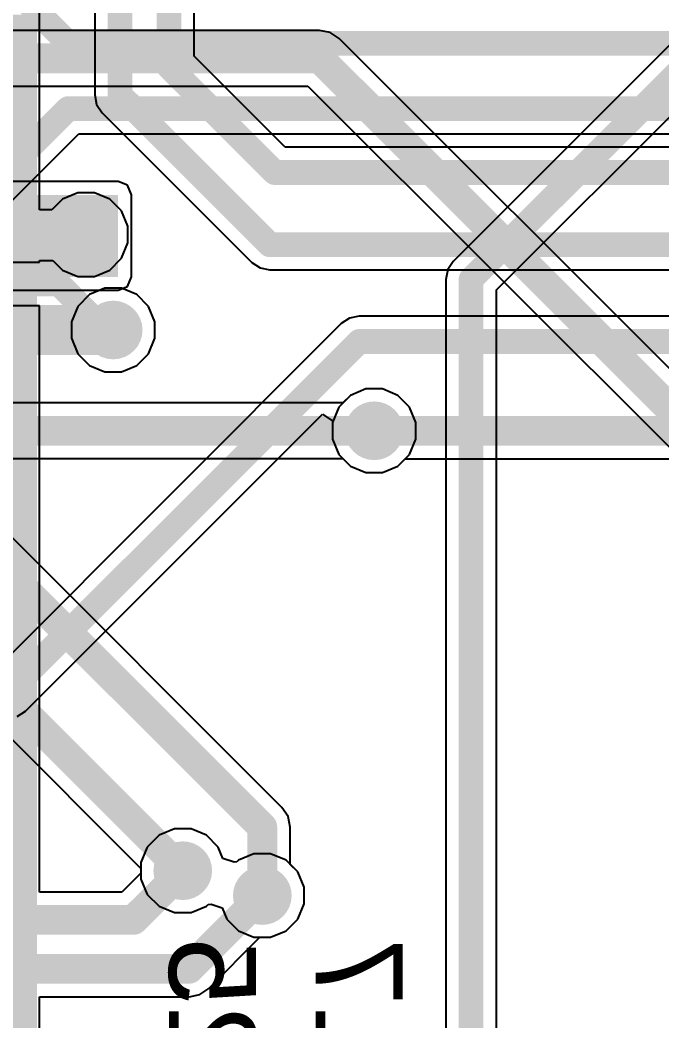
# Model space of a CAD drawing. Header units: inches. Extents: x -4.4 to 45.3, y -0.3 to 53.7.
# Drawn here: x 13.45 to 20.01, y 20.8 to 31.02 of the extents above; entities that cross this region are included whole.
import ezdxf

# ---------------------------------------------------------------- set-up
doc = ezdxf.new("R2010")
doc.units = ezdxf.units.IN
for name, color, linetype in [('Bottom Layer', 5, 'Continuous'), ('Bottom Overlay', 54, 'Continuous'), ('Signal_1', 16, 'Continuous'), ('Signal_2', 76, 'Continuous'), ('Top Layer', 1, 'Continuous'), ('Top Paste', 8, 'Continuous'), ('Top Solder', 216, 'Continuous'), ('Via Holes', 16, 'Continuous')]:
    doc.layers.add(name, color=color, linetype=linetype)
doc.styles.add('Arial', font='', dxfattribs={"height": 0.2})
doc.styles.get('Arial').set_extended_font_data('Arial')

# ---------------------------------------------------------------- blocks, each defined once
blk = doc.blocks.new('TQFP_100_14_14__54')
at = {"layer": 'Top Layer'}
for points in [[(-5.65, -8.45), (-5.65, -6.95), (-5.35, -6.95), (-5.35, -8.45)], [(-5.15, -8.45), (-5.15, -6.95), (-4.85, -6.95), (-4.85, -8.45)], [(-4.65, -8.45), (-4.65, -6.95), (-4.35, -6.95), (-4.35, -8.45)], [(-4.15, -8.45), (-4.15, -6.95), (-3.85, -6.95), (-3.85, -8.45)], [(-3.65, -8.45), (-3.65, -6.95), (-3.35, -6.95), (-3.35, -8.45)], [(-3.15, -8.45), (-3.15, -6.95), (-2.85, -6.95), (-2.85, -8.45)], [(-2.65, -8.45), (-2.65, -6.95), (-2.35, -6.95), (-2.35, -8.45)], [(-2.15, -8.45), (-2.15, -6.95), (-1.85, -6.95), (-1.85, -8.45)], [(-1.65, -8.45), (-1.65, -6.95), (-1.35, -6.95), (-1.35, -8.45)], [(-1.15, -8.45), (-1.15, -6.95), (-0.85, -6.95), (-0.85, -8.45)], [(-0.65, -8.45), (-0.65, -6.95), (-0.35, -6.95), (-0.35, -8.45)], [(-0.15, -8.45), (-0.15, -6.95), (0.15, -6.95), (0.15, -8.45)], [(0.35, -8.45), (0.35, -6.95), (0.65, -6.95), (0.65, -8.45)], [(0.85, -8.45), (0.85, -6.95), (1.15, -6.95), (1.15, -8.45)], [(1.35, -8.45), (1.35, -6.95), (1.65, -6.95), (1.65, -8.45)], [(1.85, -8.45), (1.85, -6.95), (2.15, -6.95), (2.15, -8.45)], [(2.35, -8.45), (2.35, -6.95), (2.65, -6.95), (2.65, -8.45)], [(2.85, -8.45), (2.85, -6.95), (3.15, -6.95), (3.15, -8.45)], [(3.35, -8.45), (3.35, -6.95), (3.65, -6.95), (3.65, -8.45)], [(3.85, -8.45), (3.85, -6.95), (4.15, -6.95), (4.15, -8.45)], [(4.35, -8.45), (4.35, -6.95), (4.65, -6.95), (4.65, -8.45)]]:
    blk.add_hatch(color=1, dxfattribs=at).paths.add_polyline_path(points)
at = {"layer": 'Top Paste'}
for points in [[(-5.65, -8.45), (-5.65, -6.95), (-5.35, -6.95), (-5.35, -8.45)], [(-5.15, -8.45), (-5.15, -6.95), (-4.85, -6.95), (-4.85, -8.45)], [(-4.65, -8.45), (-4.65, -6.95), (-4.35, -6.95), (-4.35, -8.45)], [(-4.15, -8.45), (-4.15, -6.95), (-3.85, -6.95), (-3.85, -8.45)], [(-3.65, -8.45), (-3.65, -6.95), (-3.35, -6.95), (-3.35, -8.45)], [(-3.15, -8.45), (-3.15, -6.95), (-2.85, -6.95), (-2.85, -8.45)], [(-2.65, -8.45), (-2.65, -6.95), (-2.35, -6.95), (-2.35, -8.45)], [(-2.15, -8.45), (-2.15, -6.95), (-1.85, -6.95), (-1.85, -8.45)], [(-1.65, -8.45), (-1.65, -6.95), (-1.35, -6.95), (-1.35, -8.45)], [(-1.15, -8.45), (-1.15, -6.95), (-0.85, -6.95), (-0.85, -8.45)], [(-0.65, -8.45), (-0.65, -6.95), (-0.35, -6.95), (-0.35, -8.45)], [(-0.15, -8.45), (-0.15, -6.95), (0.15, -6.95), (0.15, -8.45)], [(0.35, -8.45), (0.35, -6.95), (0.65, -6.95), (0.65, -8.45)], [(0.85, -8.45), (0.85, -6.95), (1.15, -6.95), (1.15, -8.45)], [(1.35, -8.45), (1.35, -6.95), (1.65, -6.95), (1.65, -8.45)], [(1.85, -8.45), (1.85, -6.95), (2.15, -6.95), (2.15, -8.45)], [(2.35, -8.45), (2.35, -6.95), (2.65, -6.95), (2.65, -8.45)], [(2.85, -8.45), (2.85, -6.95), (3.15, -6.95), (3.15, -8.45)], [(3.35, -8.45), (3.35, -6.95), (3.65, -6.95), (3.65, -8.45)], [(3.85, -8.45), (3.85, -6.95), (4.15, -6.95), (4.15, -8.45)], [(4.35, -8.45), (4.35, -6.95), (4.65, -6.95), (4.65, -8.45)]]:
    blk.add_hatch(color=8, dxfattribs=at).paths.add_polyline_path(points)
at = {"layer": 'Top Solder'}
for points in [[(-5.752, -8.552), (-5.752, -6.848), (-5.248, -6.848), (-5.248, -8.552)], [(-5.252, -8.552), (-5.252, -6.848), (-4.748, -6.848), (-4.748, -8.552)], [(-4.752, -8.552), (-4.752, -6.848), (-4.248, -6.848), (-4.248, -8.552)], [(-4.252, -8.552), (-4.252, -6.848), (-3.748, -6.848), (-3.748, -8.552)], [(-3.752, -8.552), (-3.752, -6.848), (-3.248, -6.848), (-3.248, -8.552)], [(-3.252, -8.552), (-3.252, -6.848), (-2.748, -6.848), (-2.748, -8.552)], [(-2.752, -8.552), (-2.752, -6.848), (-2.248, -6.848), (-2.248, -8.552)], [(-2.252, -8.552), (-2.252, -6.848), (-1.748, -6.848), (-1.748, -8.552)], [(-1.752, -8.552), (-1.752, -6.848), (-1.248, -6.848), (-1.248, -8.552)], [(-1.252, -8.552), (-1.252, -6.848), (-0.748, -6.848), (-0.748, -8.552)], [(-0.752, -8.552), (-0.752, -6.848), (-0.248, -6.848), (-0.248, -8.552)], [(-0.252, -8.552), (-0.252, -6.848), (0.252, -6.848), (0.252, -8.552)], [(0.248, -8.552), (0.248, -6.848), (0.752, -6.848), (0.752, -8.552)], [(0.748, -8.552), (0.748, -6.848), (1.252, -6.848), (1.252, -8.552)], [(1.248, -8.552), (1.248, -6.848), (1.752, -6.848), (1.752, -8.552)], [(1.748, -8.552), (1.748, -6.848), (2.252, -6.848), (2.252, -8.552)], [(2.248, -8.552), (2.248, -6.848), (2.752, -6.848), (2.752, -8.552)], [(2.748, -8.552), (2.748, -6.848), (3.252, -6.848), (3.252, -8.552)], [(3.248, -8.552), (3.248, -6.848), (3.752, -6.848), (3.752, -8.552)], [(3.748, -8.552), (3.748, -6.848), (4.252, -6.848), (4.252, -8.552)], [(4.248, -8.552), (4.248, -6.848), (4.752, -6.848), (4.752, -8.552)]]:
    blk.add_hatch(color=216, dxfattribs=at).paths.add_polyline_path(points)

msp = doc.modelspace()

# ---------------------------------------------------------------- hatches: boundary and pattern name
at = {"layer": 'Bottom Layer'}
msp.add_hatch(color=5, dxfattribs=at).paths.add_polyline_path([(11.582, 28.397), (14.453, 28.397), (14.453, 29.235), (11.582, 29.235)])
h = msp.add_hatch(color=5, dxfattribs=at)
edge = h.paths.add_edge_path()
edge.add_arc((14.126, 28.829), 0.3, 0, 360)
h = msp.add_hatch(color=5, dxfattribs=at)
edge = h.paths.add_edge_path()
edge.add_arc((14.402, 27.854), 0.3, 0, 360)
h = msp.add_hatch(color=5, dxfattribs=at)
edge = h.paths.add_edge_path()
edge.add_arc((17.069, 26.824), 0.3, 0, 360)
h = msp.add_hatch(color=5, dxfattribs=at)
edge = h.paths.add_edge_path()
edge.add_arc((15.113, 22.327), 0.3, 0, 360)
h = msp.add_hatch(color=5, dxfattribs=at)
edge = h.paths.add_edge_path()
edge.add_arc((15.926, 22.073), 0.3, 0, 360)
at = {"layer": 'Signal_1'}
h = msp.add_hatch(color=16, dxfattribs=at)
edge = h.paths.add_edge_path()
edge.add_arc((14.126, 28.829), 0.3, 0, 360)
h = msp.add_hatch(color=16, dxfattribs=at)
edge = h.paths.add_edge_path()
edge.add_arc((14.402, 27.854), 0.3, 0, 360)
h = msp.add_hatch(color=16, dxfattribs=at)
edge = h.paths.add_edge_path()
edge.add_arc((17.069, 26.824), 0.3, 0, 360)
h = msp.add_hatch(color=16, dxfattribs=at)
edge = h.paths.add_edge_path()
edge.add_arc((15.113, 22.327), 0.3, 0, 360)
h = msp.add_hatch(color=16, dxfattribs=at)
edge = h.paths.add_edge_path()
edge.add_arc((15.926, 22.073), 0.3, 0, 360)
at = {"layer": 'Signal_2'}
h = msp.add_hatch(color=76, dxfattribs=at)
edge = h.paths.add_edge_path()
edge.add_arc((14.126, 28.829), 0.3, 0, 360)
h = msp.add_hatch(color=76, dxfattribs=at)
edge = h.paths.add_edge_path()
edge.add_arc((14.402, 27.854), 0.3, 0, 360)
h = msp.add_hatch(color=76, dxfattribs=at)
edge = h.paths.add_edge_path()
edge.add_arc((17.069, 26.824), 0.3, 0, 360)
h = msp.add_hatch(color=76, dxfattribs=at)
edge = h.paths.add_edge_path()
edge.add_arc((15.113, 22.327), 0.3, 0, 360)
h = msp.add_hatch(color=76, dxfattribs=at)
edge = h.paths.add_edge_path()
edge.add_arc((15.926, 22.073), 0.3, 0, 360)
at = {"layer": 'Top Layer'}
h = msp.add_hatch(color=1, dxfattribs=at)
edge = h.paths.add_edge_path()
edge.add_arc((14.126, 28.829), 0.3, 0, 360)
h = msp.add_hatch(color=1, dxfattribs=at)
edge = h.paths.add_edge_path()
edge.add_arc((14.402, 27.854), 0.3, 0, 360)
h = msp.add_hatch(color=1, dxfattribs=at)
edge = h.paths.add_edge_path()
edge.add_arc((17.069, 26.824), 0.3, 0, 360)
h = msp.add_hatch(color=1, dxfattribs=at)
edge = h.paths.add_edge_path()
edge.add_arc((15.113, 22.327), 0.3, 0, 360)
h = msp.add_hatch(color=1, dxfattribs=at)
edge = h.paths.add_edge_path()
edge.add_arc((15.926, 22.073), 0.3, 0, 360)
at = {"layer": 'Via Holes'}
h = msp.add_hatch(color=7, dxfattribs=at)
edge = h.paths.add_edge_path()
edge.add_arc((14.126, 28.829), 0.15, 0, 360)
h = msp.add_hatch(color=7, dxfattribs=at)
edge = h.paths.add_edge_path()
edge.add_arc((14.402, 27.854), 0.15, 0, 360)
h = msp.add_hatch(color=7, dxfattribs=at)
edge = h.paths.add_edge_path()
edge.add_arc((17.069, 26.824), 0.15, 0, 360)
h = msp.add_hatch(color=7, dxfattribs=at)
edge = h.paths.add_edge_path()
edge.add_arc((15.113, 22.327), 0.15, 0, 360)
h = msp.add_hatch(color=7, dxfattribs=at)
edge = h.paths.add_edge_path()
edge.add_arc((15.926, 22.073), 0.15, 0, 360)

# ---------------------------------------------------------------- linework, layer by layer
at = {"layer": 'Bottom Layer'}
for p, q in [((16.51, 30.917), (8.19, 30.917)), ((16.619, 30.896), (16.51, 30.917)), ((16.51, 30.917), (16.51, 30.917)), ((16.711, 30.834), (16.619, 30.896)), ((21.352, 26.193), (16.711, 30.834)), ((11.436, 30.348), (16.392, 30.348)), ((16.392, 30.348), (21.033, 25.707)), ((14.453, 29.373), (11.582, 29.373)), ((14.55, 29.333), (14.453, 29.373)), ((14.59, 29.235), (14.55, 29.333)), ((14.59, 28.397), (14.59, 29.235)), ((14.55, 28.3), (14.59, 28.397)), ((11.582, 28.26), (14.453, 28.26)), ((14.453, 28.26), (14.55, 28.3)), ((16.984, 27.251), (16.827, 27.186)), ((17.154, 27.251), (16.984, 27.251)), ((17.311, 27.186), (17.154, 27.251)), ((16.75, 27.109), (6.603, 27.109)), ((16.827, 27.186), (16.75, 27.109)), ((17.431, 27.066), (17.311, 27.186)), ((17.496, 26.909), (17.431, 27.066)), ((17.496, 26.739), (17.496, 26.909)), ((17.431, 26.582), (17.496, 26.739)), ((17.311, 26.462), (17.431, 26.582)), ((6.485, 26.539), (16.75, 26.539)), ((16.75, 26.539), (16.827, 26.462)), ((16.827, 26.462), (16.984, 26.397)), ((16.984, 26.397), (17.154, 26.397)), ((17.154, 26.397), (17.311, 26.462)), ((15.028, 22.754), (14.871, 22.689)), ((15.198, 22.754), (15.028, 22.754)), ((15.355, 22.689), (15.198, 22.754)), ((14.871, 22.689), (14.751, 22.568)), ((15.475, 22.568), (15.355, 22.689)), ((14.751, 22.568), (14.686, 22.412)), ((15.523, 22.453), (15.475, 22.568)), ((15.841, 22.5), (15.684, 22.435)), ((16.011, 22.5), (15.841, 22.5)), ((16.168, 22.435), (16.011, 22.5)), ((14.686, 22.412), (14.686, 22.242)), ((15.637, 22.415), (15.523, 22.453)), ((15.665, 22.416), (15.637, 22.415)), ((15.684, 22.435), (15.665, 22.416)), ((16.288, 22.314), (16.168, 22.435)), ((16.353, 22.158), (16.288, 22.314)), ((14.686, 22.242), (14.751, 22.085)), ((14.751, 22.085), (14.871, 21.965)), ((16.353, 21.988), (16.353, 22.158)), ((15.355, 21.965), (15.374, 21.983)), ((15.374, 21.983), (15.402, 21.984)), ((15.402, 21.984), (15.516, 21.946)), ((16.288, 21.831), (16.353, 21.988)), ((14.871, 21.965), (15.028, 21.9)), ((15.028, 21.9), (15.198, 21.9)), ((15.198, 21.9), (15.355, 21.965)), ((15.516, 21.946), (15.564, 21.831)), ((15.564, 21.831), (15.684, 21.711)), ((16.168, 21.711), (16.288, 21.831)), ((15.684, 21.711), (15.841, 21.646)), ((16.011, 21.646), (16.168, 21.711)), ((15.841, 21.646), (16.011, 21.646))]:
    msp.add_line(p, q, dxfattribs=at)
for points, const_width in [([(8.072, 30.632), (16.51, 30.632)], 0.305), ([(16.51, 30.632), (21.234, 25.908)], 0.305), ([(12.808, 28.829), (14.126, 28.829)], 0.508), ([(12.772, 27.854), (14.402, 27.854)], 0.508), ([(6.485, 26.824), (17.069, 26.824)], 0.305)]:
    msp.add_lwpolyline(points, dxfattribs=dict(at, const_width=const_width))
for points, const_width in [([(16.434, 30.632, 1), (16.586, 30.632, 1)], 0.152), ([(16.434, 30.632, 1), (16.586, 30.632, 1)], 0.152), ([(13.999, 28.829, 1), (14.253, 28.829, 1)], 0.254), ([(14.275, 27.854, 1), (14.529, 27.854, 1)], 0.254), ([(16.993, 26.824, 1), (17.145, 26.824, 1)], 0.152)]:
    msp.add_lwpolyline(points, format="xyb", close=True, dxfattribs=dict(at, const_width=const_width))
at = {"layer": 'Signal_1'}
for p, q in [((20.213, 30.892), (17.876, 28.555)), ((18.318, 28.265), (20.656, 30.602)), ((16.127, 22.973), (8.591, 30.51)), ((7.368, 29.669), (14.686, 22.351)), ((17.876, 28.555), (17.82, 28.471)), ((17.82, 28.471), (17.8, 28.372)), ((17.8, 28.372), (17.8, 17.272)), ((14.16, 28.216), (14.04, 28.096)), ((14.317, 28.281), (14.16, 28.216)), ((14.487, 28.281), (14.317, 28.281)), ((14.644, 28.216), (14.487, 28.281)), ((14.764, 28.096), (14.644, 28.216)), ((18.318, 17.379), (18.318, 28.265)), ((14.04, 28.096), (13.975, 27.939)), ((14.829, 27.939), (14.764, 28.096)), ((13.975, 27.939), (13.975, 27.769)), ((14.829, 27.769), (14.829, 27.939)), ((13.975, 27.769), (14.04, 27.612)), ((14.764, 27.612), (14.829, 27.769)), ((14.04, 27.612), (14.16, 27.492)), ((14.644, 27.492), (14.764, 27.612)), ((14.16, 27.492), (14.317, 27.427)), ((14.317, 27.427), (14.487, 27.427)), ((14.487, 27.427), (14.644, 27.492)), ((16.984, 27.251), (16.827, 27.186)), ((17.154, 27.251), (16.984, 27.251)), ((17.311, 27.186), (17.154, 27.251)), ((16.827, 27.186), (16.707, 27.066)), ((17.431, 27.066), (17.311, 27.186)), ((16.707, 27.066), (16.642, 26.909)), ((17.496, 26.909), (17.431, 27.066)), ((16.642, 26.909), (16.642, 26.739)), ((17.496, 26.739), (17.496, 26.909)), ((16.642, 26.739), (16.707, 26.582)), ((17.431, 26.582), (17.496, 26.739)), ((16.707, 26.582), (16.827, 26.462)), ((17.311, 26.462), (17.431, 26.582)), ((16.827, 26.462), (16.984, 26.397)), ((16.984, 26.397), (17.154, 26.397)), ((17.154, 26.397), (17.311, 26.462)), ((16.189, 22.881), (16.127, 22.973)), ((16.127, 22.973), (16.127, 22.973)), ((16.211, 22.772), (16.189, 22.881)), ((16.211, 22.392), (16.211, 22.772)), ((16.211, 22.772), (16.211, 22.772)), ((16.288, 22.314), (16.211, 22.392)), ((14.686, 22.351), (14.686, 22.242)), ((16.353, 22.158), (16.288, 22.314)), ((14.686, 22.242), (14.751, 22.085)), ((14.751, 22.085), (14.871, 21.965)), ((16.353, 21.988), (16.353, 22.158)), ((15.355, 21.965), (15.374, 21.983)), ((15.374, 21.983), (15.402, 21.984)), ((15.402, 21.984), (15.516, 21.946)), ((16.288, 21.831), (16.353, 21.988)), ((14.871, 21.965), (15.028, 21.9)), ((15.028, 21.9), (15.198, 21.9)), ((15.198, 21.9), (15.355, 21.965)), ((15.516, 21.946), (15.564, 21.831)), ((15.564, 21.831), (15.684, 21.711)), ((16.168, 21.711), (16.288, 21.831)), ((15.684, 21.711), (15.841, 21.646)), ((16.011, 21.646), (16.168, 21.711)), ((15.841, 21.646), (16.011, 21.646))]:
    msp.add_line(p, q, dxfattribs=at)
for points, const_width in [([(18.059, 28.372), (20.472, 30.785)], 0.254), ([(8.306, 30.392), (15.926, 22.772)], 0.305), ([(7.569, 29.87), (15.113, 22.327)], 0.305), ([(18.059, 17.272), (18.059, 28.372)], 0.254), ([(15.926, 22.073), (15.926, 22.772)], 0.305)]:
    msp.add_lwpolyline(points, dxfattribs=dict(at, const_width=const_width))
for points, const_width in [([(17.996, 28.372, 1), (18.123, 28.372, 1)], 0.127), ([(17.996, 28.372, 1), (18.123, 28.372, 1)], 0.127), ([(15.85, 22.772, 1), (16.002, 22.772, 1)], 0.152), ([(15.85, 22.772, 1), (16.002, 22.772, 1)], 0.152), ([(15.037, 22.327, 1), (15.189, 22.327, 1)], 0.152), ([(15.85, 22.073, 1), (16.002, 22.073, 1)], 0.152)]:
    msp.add_lwpolyline(points, format="xyb", close=True, dxfattribs=dict(at, const_width=const_width))
at = {"layer": 'Signal_2'}
for p, q in [((7.226, 23.034), (14.051, 29.859)), ((14.051, 29.859), (20.312, 29.859)), ((14.16, 28.216), (14.04, 28.096)), ((14.317, 28.281), (14.16, 28.216)), ((14.487, 28.281), (14.317, 28.281)), ((14.644, 28.216), (14.487, 28.281)), ((14.764, 28.096), (14.644, 28.216)), ((14.04, 28.096), (13.975, 27.939)), ((14.829, 27.939), (14.764, 28.096)), ((16.733, 27.92), (13.215, 24.402)), ((13.975, 27.939), (13.975, 27.769)), ((14.829, 27.769), (14.829, 27.939)), ((16.817, 27.976), (16.733, 27.92)), ((16.916, 27.996), (16.817, 27.976)), ((23.912, 27.996), (16.916, 27.996)), ((13.975, 27.769), (14.04, 27.612)), ((14.764, 27.612), (14.829, 27.769)), ((14.04, 27.612), (14.16, 27.492)), ((14.644, 27.492), (14.764, 27.612)), ((14.16, 27.492), (14.317, 27.427)), ((14.317, 27.427), (14.487, 27.427)), ((14.487, 27.427), (14.644, 27.492)), ((13.505, 23.959), (16.54, 26.994)), ((16.54, 26.994), (16.647, 26.922)), ((16.647, 26.922), (16.642, 26.909)), ((16.642, 26.909), (16.642, 26.739)), ((16.642, 26.739), (16.707, 26.582)), ((16.707, 26.582), (16.827, 26.462)), ((17.311, 26.462), (17.387, 26.538)), ((17.387, 26.538), (23.937, 26.538)), ((16.827, 26.462), (16.984, 26.397)), ((16.984, 26.397), (17.154, 26.397)), ((17.154, 26.397), (17.311, 26.462)), ((13.421, 23.903), (13.505, 23.959)), ((15.028, 22.754), (14.871, 22.689)), ((15.198, 22.754), (15.028, 22.754)), ((15.355, 22.689), (15.198, 22.754)), ((14.871, 22.689), (14.751, 22.568)), ((15.475, 22.568), (15.355, 22.689)), ((14.751, 22.568), (14.686, 22.412)), ((15.523, 22.453), (15.475, 22.568)), ((15.841, 22.5), (15.684, 22.435)), ((16.011, 22.5), (15.841, 22.5)), ((16.168, 22.435), (16.011, 22.5)), ((14.686, 22.412), (14.686, 22.242)), ((15.637, 22.415), (15.523, 22.453)), ((15.665, 22.416), (15.637, 22.415)), ((15.684, 22.435), (15.665, 22.416)), ((16.288, 22.314), (16.168, 22.435)), ((16.353, 22.158), (16.288, 22.314)), ((14.686, 22.242), (14.751, 22.085)), ((14.751, 22.085), (14.871, 21.965)), ((16.353, 21.988), (16.353, 22.158)), ((15.355, 21.965), (15.374, 21.983)), ((15.374, 21.983), (15.402, 21.984)), ((15.402, 21.984), (15.516, 21.946)), ((16.288, 21.831), (16.353, 21.988)), ((14.871, 21.965), (15.028, 21.9)), ((15.028, 21.9), (15.198, 21.9)), ((15.198, 21.9), (15.355, 21.965)), ((15.516, 21.946), (15.564, 21.831)), ((15.564, 21.831), (15.684, 21.711)), ((16.168, 21.711), (16.288, 21.831)), ((15.684, 21.711), (15.841, 21.646)), ((16.011, 21.646), (16.168, 21.711)), ((15.841, 21.646), (16.011, 21.646))]:
    msp.add_line(p, q, dxfattribs=at)
for points, const_width in [([(12.776, 31.953), (13.945, 30.785)], 0.254), ([(13.945, 30.785), (26.67, 30.785)], 0.254), ([(6.967, 23.141), (13.943, 30.117)], 0.254), ([(13.943, 30.117), (26.55, 30.117)], 0.254), ([(13.322, 24.143), (16.916, 27.737)], 0.254), ([(16.916, 27.737), (24.257, 27.737)], 0.254), ([(17.069, 26.824), (17.07, 26.823)], 0.305), ([(17.07, 26.823), (24.256, 26.823)], 0.305)]:
    msp.add_lwpolyline(points, dxfattribs=dict(at, const_width=const_width))
for points, const_width in [([(13.881, 30.785, 1), (14.008, 30.785, 1)], 0.127), ([(13.881, 30.785, 1), (14.008, 30.785, 1)], 0.127), ([(13.88, 30.117, 1), (14.007, 30.117, 1)], 0.127), ([(13.88, 30.117, 1), (14.007, 30.117, 1)], 0.127), ([(16.853, 27.737, 1), (16.98, 27.737, 1)], 0.127), ([(16.853, 27.737, 1), (16.98, 27.737, 1)], 0.127), ([(16.993, 26.824, 1), (17.145, 26.824, 1)], 0.152), ([(16.993, 26.823, 1), (17.146, 26.823, 1)], 0.152), ([(16.993, 26.823, 1), (17.146, 26.823, 1)], 0.152)]:
    msp.add_lwpolyline(points, format="xyb", close=True, dxfattribs=dict(at, const_width=const_width))
at = {"layer": 'Top Layer'}
for p, q in [((14.213, 32.147), (14.213, 30.257)), ((15.231, 30.652), (15.231, 31.771)), ((13.649, 30.547), (13.649, 31.601)), ((16.16, 29.723), (15.231, 30.652)), ((13.649, 29.547), (13.649, 30.547)), ((14.213, 30.257), (14.233, 30.158)), ((14.233, 30.158), (14.289, 30.074)), ((14.289, 30.074), (15.819, 28.544)), ((20.356, 29.723), (16.16, 29.723)), ((13.649, 29.083), (13.649, 29.547)), ((14.041, 29.256), (13.884, 29.191)), ((14.211, 29.256), (14.041, 29.256)), ((14.368, 29.191), (14.211, 29.256)), ((13.884, 29.191), (13.776, 29.083)), ((14.488, 29.071), (14.368, 29.191)), ((13.776, 29.083), (13.649, 29.083)), ((14.553, 28.914), (14.488, 29.071)), ((14.553, 28.744), (14.553, 28.914)), ((14.488, 28.587), (14.553, 28.744)), ((11.895, 28.547), (13.649, 28.547)), ((13.649, 28.547), (13.649, 28.565)), ((13.649, 28.565), (13.787, 28.565)), ((13.787, 28.565), (13.884, 28.467)), ((14.368, 28.467), (14.488, 28.587)), ((15.819, 28.544), (15.903, 28.488)), ((13.884, 28.467), (14.041, 28.402)), ((14.211, 28.402), (14.368, 28.467)), ((15.903, 28.488), (16.002, 28.468)), ((16.002, 28.468), (21.236, 28.468)), ((14.041, 28.402), (14.211, 28.402)), ((13.649, 28.101), (11.895, 28.101)), ((13.649, 27.047), (13.649, 28.101)), ((16.984, 27.251), (16.827, 27.186)), ((17.154, 27.251), (16.984, 27.251)), ((17.311, 27.186), (17.154, 27.251)), ((16.827, 27.186), (16.707, 27.066)), ((17.431, 27.066), (17.311, 27.186)), ((13.649, 26.047), (13.649, 27.047)), ((16.707, 27.066), (16.642, 26.909)), ((17.496, 26.909), (17.431, 27.066)), ((16.642, 26.909), (16.642, 26.739)), ((17.496, 26.739), (17.496, 26.909)), ((16.642, 26.739), (16.707, 26.582)), ((17.431, 26.582), (17.496, 26.739)), ((16.707, 26.582), (16.827, 26.462)), ((17.311, 26.462), (17.431, 26.582)), ((16.827, 26.462), (16.984, 26.397)), ((16.984, 26.397), (17.154, 26.397)), ((17.154, 26.397), (17.311, 26.462)), ((13.649, 25.047), (13.649, 26.047)), ((13.649, 24.047), (13.649, 25.047)), ((13.649, 23.047), (13.649, 24.047)), ((13.649, 22.109), (13.649, 23.047)), ((15.028, 22.754), (14.871, 22.689)), ((15.198, 22.754), (15.028, 22.754)), ((15.355, 22.689), (15.198, 22.754)), ((14.871, 22.689), (14.751, 22.568)), ((15.475, 22.568), (15.355, 22.689)), ((14.751, 22.568), (14.686, 22.412)), ((15.523, 22.453), (15.475, 22.568)), ((15.841, 22.5), (15.684, 22.435)), ((16.011, 22.5), (15.841, 22.5)), ((16.168, 22.435), (16.011, 22.5)), ((14.686, 22.412), (14.686, 22.302)), ((15.637, 22.415), (15.523, 22.453)), ((15.665, 22.416), (15.637, 22.415)), ((15.684, 22.435), (15.665, 22.416)), ((16.288, 22.314), (16.168, 22.435)), ((14.686, 22.302), (14.492, 22.109)), ((16.353, 22.158), (16.288, 22.314)), ((14.492, 22.109), (13.649, 22.109)), ((16.353, 21.988), (16.353, 22.158)), ((16.288, 21.831), (16.353, 21.988)), ((16.168, 21.711), (16.288, 21.831)), ((16.011, 21.646), (16.168, 21.711)), ((15.378, 21.122), (15.902, 21.646)), ((15.902, 21.646), (16.011, 21.646)), ((15.177, 21.039), (15.286, 21.061)), ((15.286, 21.061), (15.378, 21.122)), ((13.649, 20.047), (13.649, 21.039)), ((13.649, 21.039), (15.177, 21.039)), ((15.177, 21.039), (15.177, 21.039))]:
    msp.add_line(p, q, dxfattribs=at)
for points, const_width in [([(14.472, 30.257), (14.472, 33.024)], 0.254), ([(14.972, 30.544), (14.972, 33.024)], 0.254), ([(14.972, 30.544), (16.053, 29.464)], 0.254), ([(14.472, 30.257), (16.002, 28.727)], 0.254), ([(16.053, 29.464), (20.701, 29.464)], 0.254), ([(12.772, 28.824), (14.126, 28.824)], 0.254), ([(14.126, 28.824), (14.126, 28.829)], 0.254), ([(16.002, 28.727), (21.236, 28.727)], 0.254), ([(12.772, 28.324), (13.848, 28.324)], 0.254), ([(13.848, 28.324), (14.318, 27.854)], 0.254), ([(14.318, 27.854), (14.402, 27.854)], 0.254), ([(14.61, 21.824), (15.113, 22.327)], 0.305), ([(15.177, 21.324), (15.926, 22.073)], 0.305), ([(12.772, 21.824), (14.61, 21.824)], 0.305), ([(12.772, 21.324), (15.177, 21.324)], 0.305)]:
    msp.add_lwpolyline(points, dxfattribs=dict(at, const_width=const_width))
for points, const_width in [([(14.909, 30.544, 1), (15.036, 30.544, 1)], 0.127), ([(14.909, 30.544, 1), (15.036, 30.544, 1)], 0.127), ([(14.409, 30.257, 1), (14.536, 30.257, 1)], 0.127), ([(14.409, 30.257, 1), (14.536, 30.257, 1)], 0.127), ([(15.989, 29.464, 1), (16.116, 29.464, 1)], 0.127), ([(15.989, 29.464, 1), (16.116, 29.464, 1)], 0.127), ([(14.063, 28.829, 1), (14.19, 28.829, 1)], 0.127), ([(14.063, 28.824, 1), (14.19, 28.824, 1)], 0.127), ([(14.063, 28.824, 1), (14.19, 28.824, 1)], 0.127), ([(15.938, 28.727, 1), (16.066, 28.727, 1)], 0.127), ([(15.938, 28.727, 1), (16.066, 28.727, 1)], 0.127), ([(13.785, 28.324, 1), (13.912, 28.324, 1)], 0.127), ([(13.785, 28.324, 1), (13.912, 28.324, 1)], 0.127), ([(14.254, 27.854, 1), (14.381, 27.854, 1)], 0.127), ([(14.254, 27.854, 1), (14.381, 27.854, 1)], 0.127), ([(14.338, 27.854, 1), (14.465, 27.854, 1)], 0.127), ([(15.037, 22.327, 1), (15.189, 22.327, 1)], 0.152), ([(15.85, 22.073, 1), (16.002, 22.073, 1)], 0.152), ([(14.534, 21.824, 1), (14.686, 21.824, 1)], 0.152), ([(14.534, 21.824, 1), (14.686, 21.824, 1)], 0.152), ([(15.101, 21.324, 1), (15.253, 21.324, 1)], 0.152), ([(15.101, 21.324, 1), (15.253, 21.324, 1)], 0.152)]:
    msp.add_lwpolyline(points, format="xyb", close=True, dxfattribs=dict(at, const_width=const_width))

# ---------------------------------------------------------------- block references
at = {"rotation": 270}
msp.add_blockref('TQFP_100_14_14__54', (20.472, 25.324), dxfattribs=at)

# ---------------------------------------------------------------- texts
at = {"layer": 'Bottom Overlay', "style": 'Arial', "text_generation_flag": 2}
for s, p in [('R25', (14.973, 19.364)), ('R17', (16.472, 19.362))]:
    msp.add_text(s, height=0.889, rotation=270, dxfattribs=at).set_placement(p)

doc.saveas('drawing.dxf')
